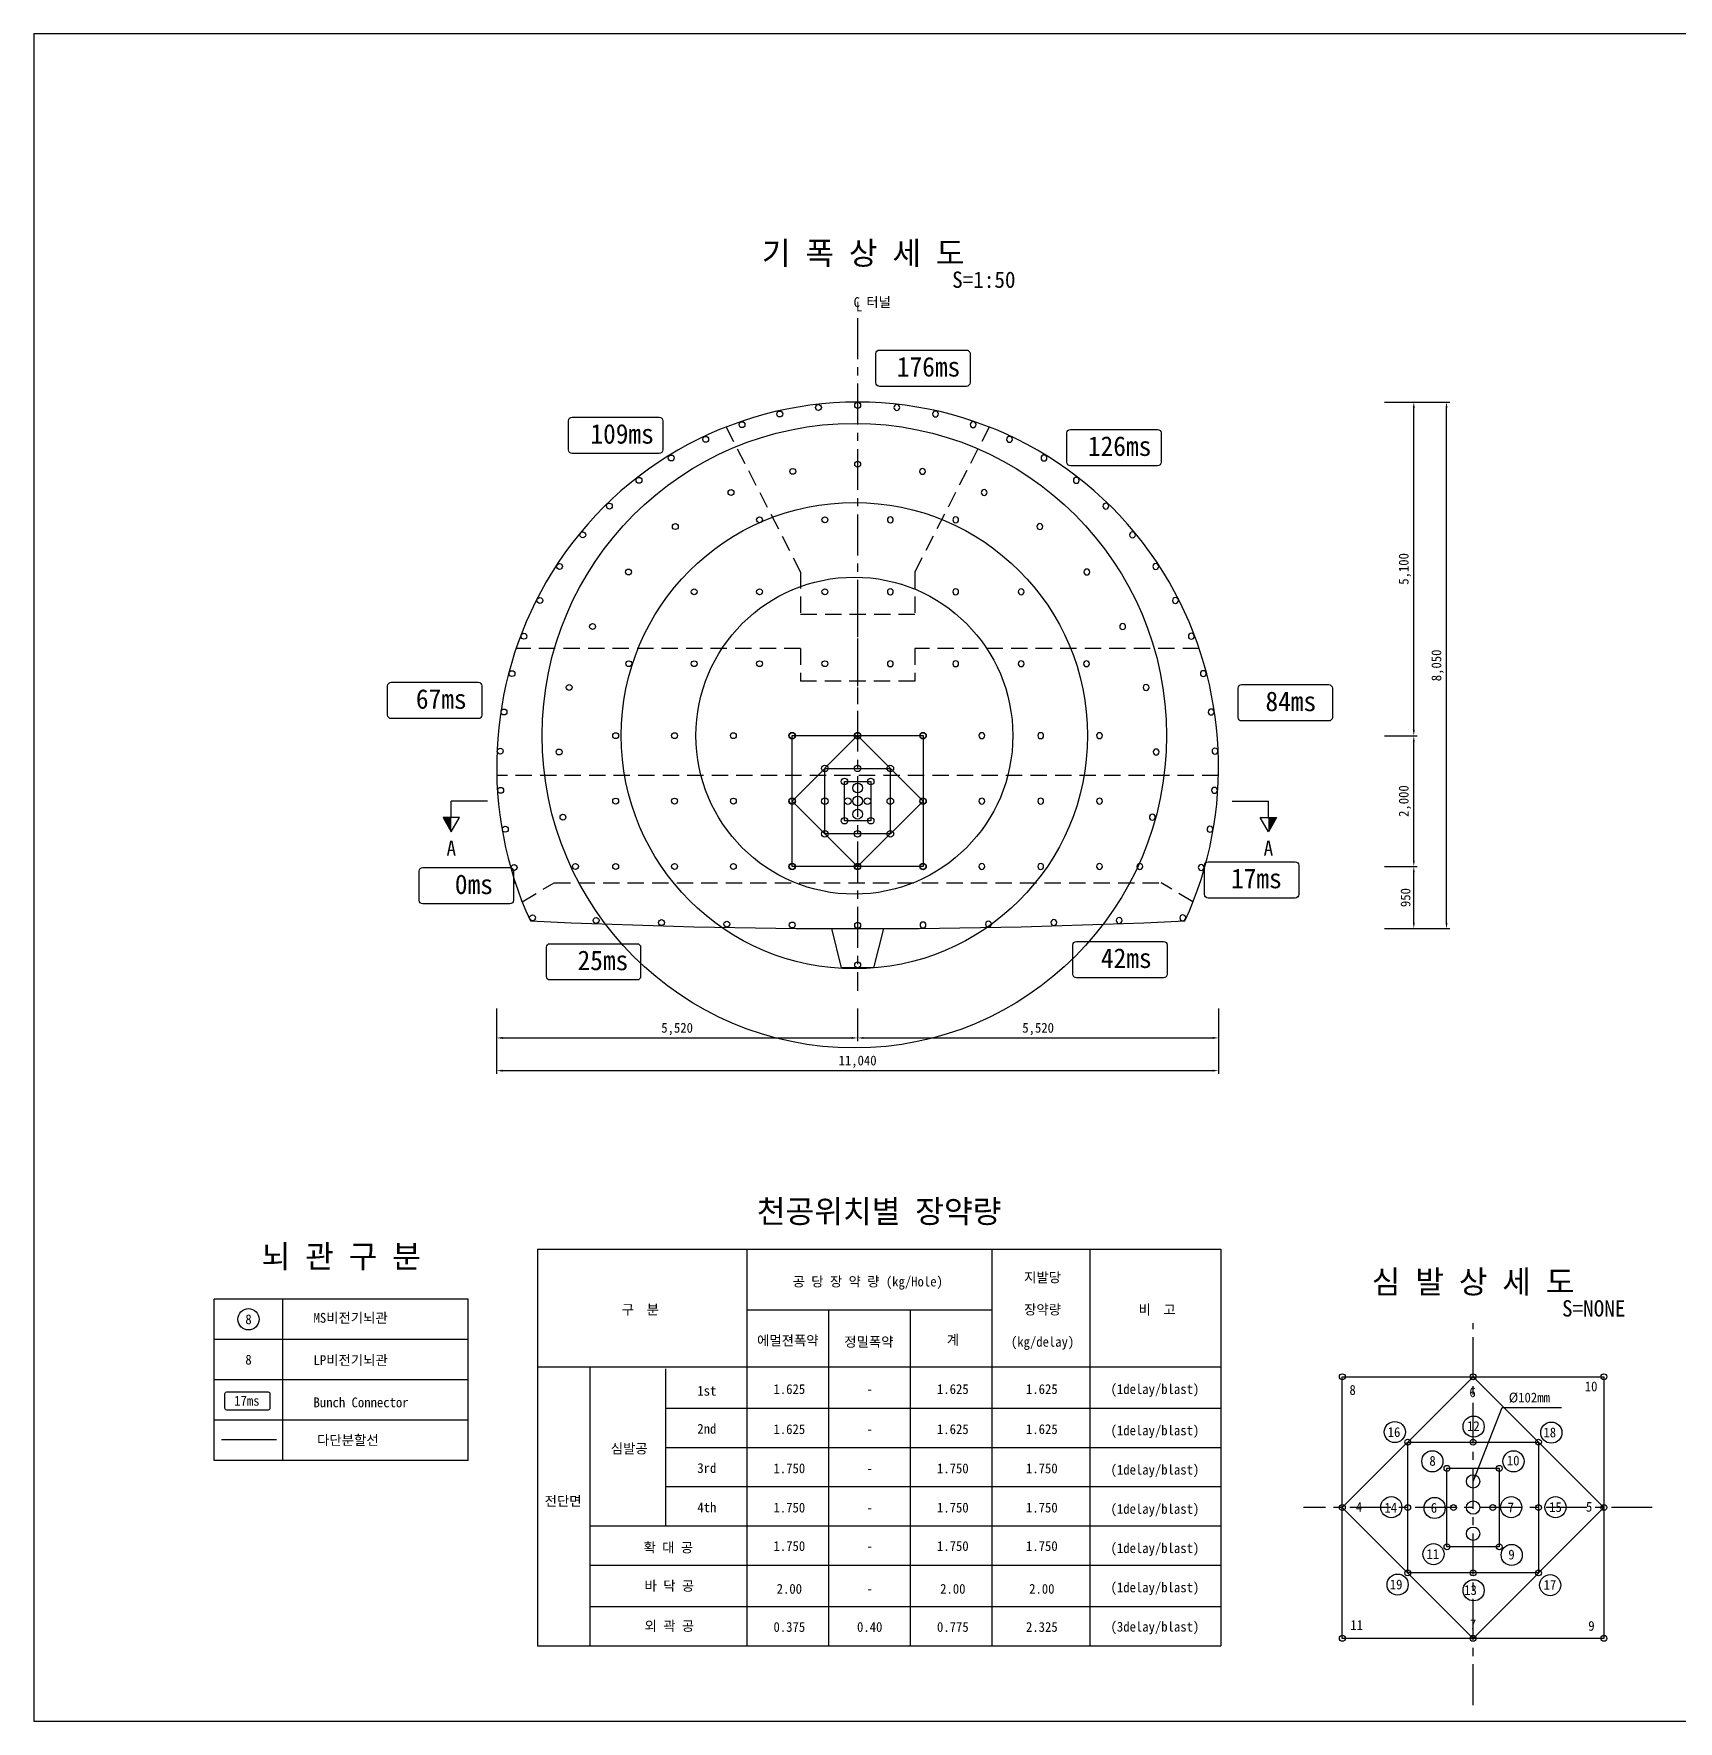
# Model space of a CAD drawing. Header units: millimetres. Extents: x -38550 to 41050, y -545 to 31259.
# Drawn here: x -38550 to -13401, y 2900 to 28700 of the extents above; entities that cross this region are included whole.
import ezdxf
from ezdxf.enums import TextEntityAlignment as Align

# ---------------------------------------------------------------- set-up
doc = ezdxf.new("R2010")
doc.units = ezdxf.units.MM
doc.header["$LTSCALE"] = 500
doc.header["$PDMODE"] = 1
doc.linetypes.add('A-CENTR01', pattern=[2, 1.25, -0.25, 0.25, -0.25])
doc.linetypes.add('A-DASHD01', pattern=[0.75, 0.5, -0.25])
for name, color, linetype in [('CS-BLST', 4, 'Continuous'), ('CS-BLST-HIDL', 2, 'A-DASHD01'), ('CS-BLST-LIN1', 2, 'Continuous'), ('CS-BLST-LIN3', 2, 'Continuous'), ('CS-BLST-TEX1', 6, 'Continuous'), ('CS-BLST-TEX2', 3, 'Continuous'), ('CS-CNTL', 1, 'A-CENTR01'), ('CS-DIMS', 1, 'Continuous'), ('CS-EXCV', 3, 'E-DIGLN01'), ('CS-LEAL', 1, 'Continuous'), ('CS-SYMB', 2, 'Continuous'), ('CS-TABL', 3, 'Continuous'), ('CS-TABL-LIN1', 4, 'Continuous'), ('CS-TABL-LIN2', 1, 'Continuous'), ('CS-TABL-TEX1', 6, 'Continuous'), ('CS-TABL-TEX2', 3, 'Continuous'), ('CS-TEX1', 6, 'Continuous'), ('CS-TEXT', 3, 'Continuous'), ('CX-PAPR', 2, 'Continuous')]:
    doc.layers.add(name, color=color, linetype=linetype)
doc.styles.get("Standard").update_dxf_attribs({"font": ''})
doc.styles.add('굴림체', font='')
doc.styles.get('Standard').set_extended_font_data('GulimChe')
doc.styles.get('굴림체').set_extended_font_data('GulimChe')
doc.linetypes.add('E-DIGLN01', pattern='A,0.9,-0.2,[19,kscals.shx,S=0.1,R=180,X=0,Y=0],0.9', length=2)
doc.dimstyles.new('DIM-50', dxfattribs={"dimscale": 50, "dimtxt": 3, "dimasz": 2, "dimexe": 1, "dimexo": 1, "dimgap": 1.25, "dimtad": 1, "dimdec": 0, "dimzin": 0, "dimdsep": 46, "dimlunit": 6, "dimtxsty": '굴림체', "dimcen": 0, "dimclrd": 1, "dimclre": 1, "dimclrt": 3, "dimaunit": 1, "dimadec": 3, "dimazin": 0, "dimtfac": 1, "dimtdec": 0, "dimtmove": 2, "dimatfit": 3, "dimfxl": 1, "dimtolj": 1, "dimtzin": 0, "dimarcsym": 0})
doc.dimstyles.new('DIM01-50', dxfattribs={"dimscale": 50, "dimtxt": 3, "dimasz": 1.8, "dimexe": 1, "dimexo": 1, "dimgap": 1, "dimtad": 1, "dimdec": 0, "dimzin": 9, "dimdsep": 46, "dimlunit": 6, "dimtxsty": '굴림체', "dimcen": 2.5, "dimclrt": 3, "dimadec": 4, "dimazin": 0, "dimtfac": 1, "dimtdec": 0, "dimtmove": 2, "dimatfit": 3, "dimfxl": 1, "dimtolj": 1, "dimtzin": 0, "dimarcsym": 0})

# ---------------------------------------------------------------- blocks, each defined once
blk = doc.blocks.new('*D64')
at = {"layer": 'CS-DIMS', "color": 0, "lineweight": -2, "transparency": 16777216}
for p, q in [((-31471, 13797), (-31471, 13297)), ((-25951, 13797), (-25951, 13297)), ((-31381, 13347), (-26041, 13347))]:
    blk.add_line(p, q, dxfattribs=at)
at = {"layer": 'CS-DIMS', "color": 0, "transparency": 16777216}
for points in [[(-31381, 13362), (-31381, 13332), (-31471, 13347)], [(-26041, 13362), (-26041, 13332), (-25951, 13347)]]:
    blk.add_solid(points, dxfattribs=at)
at = {"layer": 'Defpoints', "color": 0, "transparency": 16777216}
for p in [(-31471, 13847), (-25951, 13847), (-25951, 13347)]:
    blk.add_point(p, dxfattribs=at)
at = {"layer": 'CS-DIMS', "color": 3, "transparency": 16777216, "insert": (-28711, 13483), "char_height": 150, "attachment_point": 5, "style": '굴림체'}
blk.add_mtext('\\A1;5,520', dxfattribs=at)
blk = doc.blocks.new('*D65')
at = {"layer": 'CS-DIMS', "color": 0, "lineweight": -2, "transparency": 16777216}
for p, q in [((-25951, 13797), (-25951, 13297)), ((-20430, 13797), (-20430, 13297)), ((-25861, 13347), (-20520, 13347))]:
    blk.add_line(p, q, dxfattribs=at)
at = {"layer": 'CS-DIMS', "color": 0, "transparency": 16777216}
for points in [[(-25861, 13362), (-25861, 13332), (-25951, 13347)], [(-20520, 13362), (-20520, 13332), (-20430, 13347)]]:
    blk.add_solid(points, dxfattribs=at)
at = {"layer": 'Defpoints', "color": 0, "transparency": 16777216}
for p in [(-25951, 13847), (-20430, 13847), (-20430, 13347)]:
    blk.add_point(p, dxfattribs=at)
at = {"layer": 'CS-DIMS', "color": 3, "transparency": 16777216, "insert": (-23190, 13483), "char_height": 150, "attachment_point": 5, "style": '굴림체'}
blk.add_mtext('\\A1;5,520', dxfattribs=at)
blk = doc.blocks.new('*D66')
at = {"layer": 'CS-DIMS', "color": 0, "lineweight": -2, "transparency": 16777216}
for p, q in [((-31471, 13297), (-31471, 12797)), ((-20430, 13297), (-20430, 12797)), ((-31381, 12847), (-20520, 12847))]:
    blk.add_line(p, q, dxfattribs=at)
at = {"layer": 'CS-DIMS', "color": 0, "transparency": 16777216}
for points in [[(-31381, 12862), (-31381, 12832), (-31471, 12847)], [(-20520, 12862), (-20520, 12832), (-20430, 12847)]]:
    blk.add_solid(points, dxfattribs=at)
at = {"layer": 'Defpoints', "color": 0, "transparency": 16777216}
for p in [(-31471, 13347), (-20430, 13347), (-20430, 12847)]:
    blk.add_point(p, dxfattribs=at)
at = {"layer": 'CS-DIMS', "color": 3, "transparency": 16777216, "insert": (-25951, 12983), "char_height": 150, "attachment_point": 5, "style": '굴림체'}
blk.add_mtext('\\A1;11,040', dxfattribs=at)
blk = doc.blocks.new('*D67')
at = {"layer": 'CS-DIMS', "color": 0, "lineweight": -2, "transparency": 16777216}
for p, q in [((-17895, 15968), (-17395, 15968)), ((-17445, 15108), (-17445, 15878)), ((-17895, 15018), (-17395, 15018))]:
    blk.add_line(p, q, dxfattribs=at)
at = {"layer": 'CS-DIMS', "color": 0, "transparency": 16777216}
for points in [[(-17460, 15878), (-17430, 15878), (-17445, 15968)], [(-17460, 15108), (-17430, 15108), (-17445, 15018)]]:
    blk.add_solid(points, dxfattribs=at)
at = {"layer": 'Defpoints', "color": 0, "transparency": 16777216}
for p in [(-17945, 15968), (-17445, 15968), (-17945, 15018)]:
    blk.add_point(p, dxfattribs=at)
at = {"layer": 'CS-DIMS', "color": 3, "transparency": 16777216, "insert": (-17571, 15493), "char_height": 150, "attachment_point": 5, "rotation": 90, "style": '굴림체'}
blk.add_mtext('\\A1;950', dxfattribs=at)
blk = doc.blocks.new('*D68')
at = {"layer": 'CS-DIMS', "color": 0, "lineweight": -2, "transparency": 16777216}
for p, q in [((-17395, 23068), (-16895, 23068)), ((-16945, 15108), (-16945, 22978)), ((-17395, 15018), (-16895, 15018))]:
    blk.add_line(p, q, dxfattribs=at)
at = {"layer": 'CS-DIMS', "color": 0, "transparency": 16777216}
for points in [[(-16960, 22978), (-16930, 22978), (-16945, 23068)], [(-16960, 15108), (-16930, 15108), (-16945, 15018)]]:
    blk.add_solid(points, dxfattribs=at)
at = {"layer": 'Defpoints', "color": 0, "transparency": 16777216}
for p in [(-17445, 23068), (-16945, 23068), (-17445, 15018)]:
    blk.add_point(p, dxfattribs=at)
at = {"layer": 'CS-DIMS', "color": 3, "transparency": 16777216, "insert": (-17081, 19043), "char_height": 150, "attachment_point": 5, "rotation": 90, "style": '굴림체'}
blk.add_mtext('\\A1;8,050', dxfattribs=at)
blk = doc.blocks.new('*D69')
at = {"layer": 'CS-DIMS', "color": 0, "lineweight": -2, "transparency": 16777216}
for p, q in [((-17895, 17968), (-17395, 17968)), ((-17445, 16058), (-17445, 17878)), ((-17895, 15968), (-17395, 15968))]:
    blk.add_line(p, q, dxfattribs=at)
at = {"layer": 'CS-DIMS', "color": 0, "transparency": 16777216}
for points in [[(-17460, 17878), (-17430, 17878), (-17445, 17968)], [(-17460, 16058), (-17430, 16058), (-17445, 15968)]]:
    blk.add_solid(points, dxfattribs=at)
at = {"layer": 'Defpoints', "color": 0, "transparency": 16777216}
for p in [(-17945, 17968), (-17445, 17968), (-17945, 15968)]:
    blk.add_point(p, dxfattribs=at)
at = {"layer": 'CS-DIMS', "color": 3, "transparency": 16777216, "insert": (-17581, 16968), "char_height": 150, "attachment_point": 5, "rotation": 90, "style": '굴림체'}
blk.add_mtext('\\A1;2,000', dxfattribs=at)
blk = doc.blocks.new('*D70')
at = {"layer": 'CS-DIMS', "color": 0, "lineweight": -2, "transparency": 16777216}
for p, q in [((-17895, 23068), (-17395, 23068)), ((-17445, 18058), (-17445, 22978)), ((-17895, 17968), (-17395, 17968))]:
    blk.add_line(p, q, dxfattribs=at)
at = {"layer": 'CS-DIMS', "color": 0, "transparency": 16777216}
for points in [[(-17460, 22978), (-17430, 22978), (-17445, 23068)], [(-17460, 18058), (-17430, 18058), (-17445, 17968)]]:
    blk.add_solid(points, dxfattribs=at)
at = {"layer": 'Defpoints', "color": 0, "transparency": 16777216}
for p in [(-17945, 23068), (-17445, 23068), (-17945, 17968)]:
    blk.add_point(p, dxfattribs=at)
at = {"layer": 'CS-DIMS', "color": 3, "transparency": 16777216, "insert": (-17581, 20518), "char_height": 150, "attachment_point": 5, "rotation": 90, "style": '굴림체'}
blk.add_mtext('\\A1;5,100', dxfattribs=at)
blk = doc.blocks.new('SECB_L1')
at = {"layer": 'CS-SYMB'}
for p in [(-11.1, 4.99), (0, 0)]:
    blk.add_line(p, (-11.1, 0), dxfattribs=at)
blk.add_lwpolyline([(-11.1, 9.41), (-8.6, 4.99), (-13.6, 4.99)], close=True, dxfattribs=at)
blk.add_solid([(-11.1, 9.41), (-11.1, 9.41), (-11.1, 4.99), (-13.6, 4.99)], dxfattribs=at)
at = {"layer": 'CS-TEX1', "style": '굴림체', "flags": 4}
for tag, rotation in [('A_090', 270), ('A_270', 90), ('A_180', 180)]:
    blk.add_attdef(tag, text='', height=5, rotation=rotation, dxfattribs=at).set_placement((-10.79, 14), align=Align.MIDDLE)
blk.add_attdef('A_000', text='', height=4.5, dxfattribs=at).set_placement((-11.1, 14.41), align=Align.MIDDLE)
blk = doc.blocks.new('bh')
at = {"layer": 'CS-BLST'}
blk.add_circle((0, 0), 45, dxfattribs=at)

msp = doc.modelspace()

# ---------------------------------------------------------------- linework, layer by layer
for radius in [4774.7, 3565.3, 2423.3]:
    msp.add_circle((-26000.5, 17968.5), radius)
at = {"layer": 'CS-BLST'}
for centre, radius in [((-26950.5, 17968.5), 50), ((-25950.5, 17968.5), 50), ((-24950.5, 17968.5), 50), ((-26450.5, 17468.5), 50), ((-26150.5, 17268.5), 50), ((-25950.5, 17468.5), 50), ((-25750.5, 17268.5), 50), ((-25450.5, 17468.5), 50), ((-25950.5, 17168.5), 75), ((-25950.5, 16968.5), 75), ((-26950.5, 16968.5), 50), ((-26450.5, 16968.5), 50), ((-26100.5, 16968.5), 50), ((-25950.5, 16768.5), 75), ((-25800.5, 16968.5), 50), ((-25450.5, 16968.5), 50), ((-24950.5, 16968.5), 50), ((-26450.5, 16468.5), 50), ((-26150.5, 16668.5), 50), ((-25950.5, 16468.5), 50), ((-25750.5, 16668.5), 50), ((-25450.5, 16468.5), 50), ((-26950.5, 15968.5), 50), ((-25950.5, 15968.5), 50), ((-24950.5, 15968.5), 50), ((-18538.1, 8167.4), 45), ((-16538.1, 8167.4), 45), ((-14538.1, 8167.4), 45), ((-17538.1, 7167.4), 45), ((-16538.1, 7167.4), 45), ((-15538.1, 7167.4), 45), ((-16938.1, 6767.4), 45), ((-16138.1, 6767.4), 45), ((-16538.1, 6567.4), 102), ((-18538.1, 6167.4), 45), ((-17538.1, 6167.4), 45), ((-16838.1, 6167.4), 45), ((-16538.1, 6167.4), 102), ((-16238.1, 6167.4), 45), ((-15538.1, 6167.4), 45), ((-14538.1, 6167.4), 45), ((-16538.1, 5767.4), 102), ((-16938.1, 5567.4), 45), ((-16138.1, 5567.4), 45), ((-17538.1, 5167.4), 45), ((-16538.1, 5167.4), 45), ((-15538.1, 5167.4), 45), ((-18538.1, 4167.4), 45), ((-16538.1, 4167.4), 45), ((-14538.1, 4167.4), 45)]:
    msp.add_circle(centre, radius, dxfattribs=at)
at = {"layer": 'CS-BLST-HIDL'}
for p, q in [((-27962.7, 22687.2), (-26823.5, 20470.6)), ((-23938.3, 22687.2), (-25077.5, 20470.6)), ((-26823.5, 20470.6), (-26823.5, 19827.5)), ((-25077.5, 20470.6), (-25077.5, 19827.5)), ((-26823.5, 19827.5), (-25077.5, 19827.5)), ((-25950.5, 19827.5), (-25950.5, 17918.5)), ((-26823.5, 19302.6), (-31173.1, 19302.6)), ((-26823.5, 19302.6), (-26823.5, 18801.1)), ((-20727.9, 19302.6), (-25077.5, 19302.6)), ((-25077.5, 19302.6), (-25077.5, 18801.1)), ((-25077.5, 18801.1), (-26823.5, 18801.1)), ((-20432, 17359.1), (-31469, 17359.1)), ((-31214.4, 15718.5), (-31184.5, 15718.5)), ((-31078.5, 15425.5), (-30592.6, 15718.5)), ((-30592.6, 15718.5), (-21308.4, 15718.5)), ((-20822.5, 15425.5), (-21308.4, 15718.5))]:
    msp.add_line(p, q, dxfattribs=at)
at = {"layer": 'CS-BLST-HIDL', "const_width": 20}
msp.add_lwpolyline([(-35679.6, 7205.9), (-34835.5, 7205.9)], dxfattribs=at)
at = {"layer": 'CS-BLST-LIN1'}
for points in [[(-26950.5, 17968.5), (-24950.5, 17968.5), (-24950.5, 15968.5), (-26950.5, 15968.5), (-26950.5, 17968.5)], [(-26950.5, 16968.5), (-25950.5, 17968.5), (-24950.5, 16968.5), (-25950.5, 15968.5), (-26950.5, 16968.5)], [(-26950.5, 17968.5), (-24950.5, 17968.5), (-24950.5, 15968.5), (-26950.5, 15968.5), (-26950.5, 17968.5)], [(-26450.5, 17468.5), (-25450.5, 17468.5), (-25450.5, 16468.5), (-26450.5, 16468.5), (-26450.5, 17468.5)], [(-26150.5, 17268.5), (-25750.5, 17268.5), (-25750.5, 16668.5), (-26150.5, 16668.5), (-26150.5, 17268.5)], [(-18538.1, 6167.4), (-16538.1, 8167.4), (-14538.1, 6167.4), (-16538.1, 4167.4), (-18538.1, 6167.4)], [(-18538.1, 8167.4), (-14538.1, 8167.4), (-14538.1, 4167.4), (-18538.1, 4167.4), (-18538.1, 8167.4)], [(-16938.1, 6767.4), (-16138.1, 6767.4), (-16138.1, 5567.4), (-16938.1, 5567.4), (-16938.1, 6767.4)]]:
    msp.add_lwpolyline(points, dxfattribs=at)
msp.add_lwpolyline([(-17538.1, 7167.4), (-15538.1, 7167.4), (-15538.1, 5167.4), (-17538.1, 5167.4)], close=True, dxfattribs=at)
at = {"layer": 'CS-BLST-TEX2'}
for centre in [(-17735.9, 7321.1), (-16530.2, 7405.4), (-15341.9, 7312.4), (-17160.8, 6873.9), (-15919.6, 6873.9), (-17789.1, 6172.3), (-17126.5, 6160.9), (-15955.4, 6172.3), (-15278.2, 6172.3), (-17143.6, 5454.4), (-15948.2, 5443), (-17692.2, 4989.4), (-16530.2, 4902.1), (-15359.4, 4980.7)]:
    msp.add_circle(centre, 161.5, dxfattribs=at)
at = {"layer": 'CS-CNTL'}
for p, q in [((-25950.5, 24350.2), (-25950.5, 14069.2)), ((-16538.1, 3145.7), (-16538.1, 8984.3)), ((-13797.6, 6167.4), (-19132.2, 6167.4))]:
    msp.add_line(p, q, dxfattribs=at)
at = {"layer": 'CS-EXCV'}
for q in [(-25550.5, 15018.5), (-25550.5, 15018.5), (-26200.5, 14418.5), (-26200.5, 14418.5)]:
    msp.add_line((-25700.5, 14418.5), q, dxfattribs=at)
at = {"layer": 'CS-EXCV', "flags": 128}
msp.add_lwpolyline([(-20946, 15135.5, 0.2431568), (-21187.4, 20318.5, 0.5773503), (-30713.6, 20318.5, 0.2431568), (-30955, 15135.5, 0.2424339)], format="xyb", dxfattribs=at)
msp.add_lwpolyline([(-26350.5, 15018.5), (-26200.5, 14418.5)], dxfattribs=at)
msp.add_lwpolyline([(-26350.5, 15018.5), (-26200.5, 14418.5)], dxfattribs=at)
at = {"layer": 'CS-EXCV'}
msp.add_arc((-25950.5, 122062.9), 107044.4, 267.320327, 272.679673, dxfattribs=at)
msp.add_arc((-25950.5, 122062.9), 107044.4, 267.320327, 272.679673, dxfattribs=at)
at = {"layer": 'CS-TABL'}
for points in [[(-25672.8, 23363.7), (-25672.8, 23809.2, -0.4142136), (-25617.9, 23864.1), (-24286.2, 23864.1, -0.4142136), (-24231.4, 23809.2), (-24231.4, 23363.7, -0.4142136), (-24286.2, 23308.9), (-25617.9, 23308.9, -0.4142136)], [(-30371.2, 22338.3), (-30371.2, 22783.7, -0.4142136), (-30316.4, 22838.6), (-28984.7, 22838.6, -0.4142136), (-28929.8, 22783.7), (-28929.8, 22338.3, -0.4142136), (-28984.7, 22283.4), (-30316.4, 22283.4, -0.4142136)], [(-22750.7, 22150.5), (-22750.7, 22596, -0.4142136), (-22695.9, 22650.9), (-21364.2, 22650.9, -0.4142136), (-21309.3, 22596), (-21309.3, 22150.5, -0.4142136), (-21364.2, 22095.7), (-22695.9, 22095.7, -0.4142136)], [(-33138, 18284.2), (-33138, 18729.6, -0.4142136), (-33083.1, 18784.5), (-31751.5, 18784.5, -0.4142136), (-31696.6, 18729.6), (-31696.6, 18284.2, -0.4142136), (-31751.5, 18229.3), (-33083.1, 18229.3, -0.4142136)], [(-20132.4, 18248.4), (-20132.4, 18693.8, -0.4142136), (-20077.5, 18748.7), (-18745.8, 18748.7, -0.4142136), (-18690.9, 18693.8), (-18690.9, 18248.4, -0.4142136), (-18745.8, 18193.5), (-20077.5, 18193.5, -0.4142136)], [(-20646.3, 15540.7), (-20646.3, 15986.2, -0.4142136), (-20591.4, 16041.1), (-19259.7, 16041.1, -0.4142136), (-19204.8, 15986.2), (-19204.8, 15540.7, -0.4142136), (-19259.7, 15485.9), (-20591.4, 15485.9, -0.4142136)], [(-32655.8, 15451.3), (-32655.8, 15896.8, -0.4142136), (-32601, 15951.7), (-31269.3, 15951.7, -0.4142136), (-31214.4, 15896.8), (-31214.4, 15451.3, -0.4142136), (-31269.3, 15396.5), (-32601, 15396.5, -0.4142136)], [(-30710, 14288), (-30710, 14733.5, -0.4142136), (-30655.1, 14788.3), (-29323.4, 14788.3, -0.4142136), (-29268.5, 14733.5), (-29268.5, 14288, -0.4142136), (-29323.4, 14233.1), (-30655.1, 14233.1, -0.4142136)], [(-22659.5, 14322), (-22659.5, 14767.4, -0.4142136), (-22604.6, 14822.3), (-21272.9, 14822.3, -0.4142136), (-21218.1, 14767.4), (-21218.1, 14322, -0.4142136), (-21272.9, 14267.1), (-22604.6, 14267.1, -0.4142136)], [(-35627, 7684.5), (-35627, 7907.2, -0.4142136), (-35599.5, 7934.6), (-34966.2, 7934.6, -0.4142136), (-34938.8, 7907.2), (-34938.8, 7684.5, -0.4142136), (-34966.2, 7657), (-35599.5, 7657, -0.4142136)]]:
    msp.add_lwpolyline(points, format="xyb", close=True, dxfattribs=at)
at = {"layer": 'CS-TABL-LIN1'}
for p, q in [((-30847.1, 10118.1), (-20397.1, 10118.1)), ((-30847.1, 10118.1), (-30847.1, 4054.3)), ((-27647.1, 10118.1), (-27647.1, 8318.1)), ((-27647.1, 10118.1), (-27647.1, 4054.3)), ((-20397.1, 10118.1), (-20397.1, 4054.3)), ((-31906.2, 9354.5), (-35789.1, 9354.5)), ((-35789.1, 6884.5), (-35789.1, 9354.5)), ((-31906.2, 6884.5), (-31906.2, 9354.5)), ((-30847.1, 8318.1), (-20397.1, 8318.1)), ((-31906.2, 6884.5), (-35789.1, 6884.5)), ((-30847.1, 4054.3), (-20397.1, 4054.3))]:
    msp.add_line(p, q, dxfattribs=at)
at = {"layer": 'CS-TABL-LIN2'}
for p, q in [((-23897.1, 10118.1), (-23897.1, 4054.3)), ((-22397.1, 10118.1), (-22397.1, 4054.3)), ((-34741.8, 6884.5), (-34741.8, 9354.5)), ((-27647.1, 9189), (-23897.1, 9189)), ((-26397.1, 9189), (-26397.1, 4054.3)), ((-25147.1, 9189), (-25147.1, 4054.3)), ((-31906.2, 8737), (-35789.1, 8737)), ((-30047.1, 8318.1), (-30047.1, 4054.3)), ((-28891.1, 8286.6), (-28891.1, 5886.6)), ((-31906.2, 8119.5), (-35789.1, 8119.5)), ((-31906.2, 7502), (-35789.1, 7502)), ((-28891.1, 7686.6), (-20397.1, 7686.6)), ((-28891.1, 7086.6), (-20397.1, 7086.6)), ((-28891.1, 6486.6), (-20397.1, 6486.6)), ((-28847.1, 6486.6), (-23447.1, 6486.6)), ((-30047.1, 5886.6), (-20397.1, 5886.6)), ((-30047.1, 5286.6), (-20397.1, 5286.6)), ((-30047.1, 4654.3), (-20397.1, 4654.3)), ((-28847.1, 4054.3), (-23447.1, 4054.3))]:
    msp.add_line(p, q, dxfattribs=at)
at = {"layer": 'CS-TEXT'}
msp.add_circle((-35265.5, 9045.8), 162.6, dxfattribs=at)
at = {"layer": 'CX-PAPR'}
msp.add_lwpolyline([(-38550, 2900), (1250, 2900), (1250, 28700), (-38550, 28700)], close=True, dxfattribs=at)

# ---------------------------------------------------------------- block references
at = {"layer": 'CS-BLST-LIN3'}
for p, rotation in [((-26549.3, 22985.5), 186.3077922393581), ((-27718, 22723.9), 198.9233767180798), ((-27140.8, 22886.9), 192.615584478719), ((-28273.7, 22498.5), 205.2311689574409), ((-28801.3, 22213.4), 211.5389611968018), ((-29294.4, 21872.1), 217.8467534361627), ((-26942.5, 22009), 192.5924790123994), ((-27886.7, 21686), 205.1849580248015), ((-29746.9, 21478.7), 224.1545456755237), ((-28737.8, 21164.8), 217.7774370372037), ((-27450.5, 21268.5), 180.0000451969064), ((-26450.5, 21268.5), 180.0000451969064), ((-30153.6, 21037.9), 230.4623379148846), ((-30509.3, 20555.1), 236.7701301542455), ((-29454.8, 20470.6), 230.3699160496058), ((-28450.5, 20168.5), 180.0000451969064), ((-27450.5, 20168.5), 180.0000451969064), ((-26450.5, 20168.5), 180.0000451969064), ((-30810, 20036.2), 242.9954780538411), ((-30003.4, 19636.9), 242.8678505498478), ((-31053.3, 19488.1), 249.134311573005), ((-29450.5, 19068.5), 180.0000451969064), ((-28450.5, 19068.5), 180.0000451969064), ((-27450.5, 19068.5), 180.0000451969064), ((-26450.5, 19068.5), 180.0000451969064), ((-31236.6, 18917.1), 255.273145092169), ((-30361.7, 18705.3), 255.0584419357886), ((-31357.8, 18329.7), 261.4119786113329), ((-31415.5, 17732.8), 267.5508121304968), ((-30515.2, 17719.1), 267.2490333217294), ((-31409, 17133.1), 273.6896456496608), ((-30457, 16722.6), 279.4396247076702), ((-31338.4, 16537.6), 279.8284791688247), ((-31204.5, 15953), 285.9673126879887), ((-30266.3, 15968.5), 279.4396247076702), ((-29949.6, 15143.2), 357.8579892392837), ((-28950.1, 15110.5), 358.3934919294924), ((-27950.4, 15087.2), 358.9289946197011), ((-26950.5, 15073.2), 359.4644973099098)]:
    msp.add_blockref('bh', p, dxfattribs=dict(at, rotation=rotation))
for p in [(-25950.5, 23018.5), (-25950.5, 22118.5), (-29650.5, 17968.5), (-28750.5, 17968.5), (-27850.5, 17968.5), (-26950.5, 17968.5), (-25950.5, 17968.5), (-24950.5, 17968.5), (-29650.5, 16968.5), (-28750.5, 16968.5), (-27850.5, 16968.5), (-26950.5, 16968.5), (-24950.5, 16968.5), (-29650.5, 15968.5), (-28750.5, 15968.5), (-27850.5, 15968.5), (-26950.5, 15968.5), (-25950.5, 15968.5), (-24950.5, 15968.5), (-30922.2, 15184.1), (-25950.5, 15068.5), (-25950.5, 14463.5)]:
    msp.add_blockref('bh', p, dxfattribs=at)
at = {"layer": 'CS-BLST-LIN3', "xscale": -1}
for p, rotation in [((-25351.7, 22985.5), 173.6922077606509), ((-24760.2, 22886.9), 167.38441552129), ((-24183, 22723.9), 161.0766232819291), ((-23627.3, 22498.5), 154.7688310425682), ((-23099.7, 22213.4), 148.4610388032073), ((-24958.5, 22009), 167.4075209876098), ((-22606.6, 21872.1), 142.1532465638463), ((-24014.3, 21686), 154.8150419752075), ((-22154.1, 21478.7), 135.8454543244854), ((-25450.5, 21268.5), 179.9999548031026), ((-24450.5, 21268.5), 179.9999548031026), ((-23163.2, 21164.8), 142.2225629628054), ((-21747.4, 21037.9), 129.5376620851245), ((-22446.2, 20470.6), 129.6300839504032), ((-21391.7, 20555.1), 123.2298698457635), ((-25450.5, 20168.5), 179.9999548031026), ((-24450.5, 20168.5), 179.9999548031026), ((-23450.5, 20168.5), 179.9999548031026), ((-21091, 20036.2), 117.004521946168), ((-21897.6, 19636.9), 117.1321494501612), ((-20847.7, 19488.1), 110.8656884270041), ((-25450.5, 19068.5), 179.9999548031026), ((-24450.5, 19068.5), 179.9999548031026), ((-23450.5, 19068.5), 179.9999548031026), ((-22450.5, 19068.5), 179.9999548031026), ((-20664.4, 18917.1), 104.7268549078401), ((-21539.3, 18705.3), 104.9415580642206), ((-20543.2, 18329.7), 98.58802138867611), ((-21385.8, 17719.1), 92.75096667827962), ((-20485.5, 17732.8), 92.44918786951224), ((-20492, 17133.1), 86.31035435034822), ((-21444, 16722.6), 80.56037529233883), ((-20562.6, 16537.6), 80.1715208311843), ((-21634.7, 15968.5), 80.56037529233883), ((-20696.5, 15953), 74.03268731202037), ((-24950.5, 15073.2), 0.5355026900992943), ((-23950.6, 15087.2), 1.071005380308021), ((-22950.9, 15110.5), 1.606508070516668), ((-21951.4, 15143.2), 2.142010760725395)]:
    msp.add_blockref('bh', p, dxfattribs=dict(at, rotation=rotation))
for p in [(-24050.5, 17968.5), (-23150.5, 17968.5), (-22250.5, 17968.5), (-24050.5, 16968.5), (-23150.5, 16968.5), (-22250.5, 16968.5), (-24050.5, 15968.5), (-23150.5, 15968.5), (-22250.5, 15968.5), (-20978.8, 15184.1)]:
    msp.add_blockref('bh', p, dxfattribs=at)
at = {"layer": 'CS-SYMB'}
ref = msp.add_blockref('SECB_L1', (-31609.5, 16968.5), dxfattribs=dict(at, xscale=-50, yscale=50, zscale=50, rotation=180))
ref.add_attrib('A_000', 'A', dxfattribs={"layer": 'CS-BLST-TEX1', "height": 225, "style": '굴림체', "flags": 4}).set_placement((-32164.4, 16248.1), align=Align.MIDDLE)
ref = msp.add_blockref('SECB_L1', (-20223.4, 16968.5), dxfattribs=dict(at, xscale=50, yscale=50, zscale=50, rotation=180))
ref.add_attrib('A_000', 'A', dxfattribs={"layer": 'CS-BLST-TEX1', "height": 225, "style": '굴림체', "flags": 4}).set_placement((-19668.5, 16248.1), align=Align.MIDDLE)

# ---------------------------------------------------------------- texts
at = {"layer": 'CS-BLST-TEX1', "style": '굴림체'}
for s, p in [(' 176ms', (-24963.2, 23609)), ('  109ms', (-29745.4, 22583.5)), (' 126ms', (-22041.1, 22395.8)), ('  67ms', (-32512.2, 18529.4)), (' 84ms', (-19422.7, 18493.6)), ('  0ms', (-32013, 15696.6)), ('  17ms', (-20045.9, 15786)), ('  42ms', (-22035.8, 14567.2)), ('  25ms', (-30040.3, 14533.3))]:
    msp.add_text(s, height=300, dxfattribs=at).set_placement(p, align=Align.MIDDLE_CENTER)
at = {"layer": 'CS-BLST-TEX2', "style": '굴림체'}
for s, p in [('8', (-18380.5, 7890.7)), ('6', (-16547, 7855.2)), ('10', (-14733.7, 7944.3)), ('12', (-16533.4, 7337.7)), ('16', (-17747.6, 7246)), ('18', (-15365.6, 7240.2)), ('8', (-17157.9, 6806.1)), ('10', (-15925.7, 6810.6)), ('4', (-18282.4, 6099)), ('14', (-17797.6, 6090.5)), ('6', (-17137.3, 6088.6)), ('7', (-15960.9, 6094)), ('15', (-15278.7, 6099.5)), ('5', (-14764.2, 6104)), ('11', (-17154.5, 5382.1)), ('9', (-15950.5, 5373.7)), ('19', (-17715.9, 4916.2)), ('17', (-15363.6, 4910)), ('11', (-18319, 4297)), ('7', (-16539.6, 4307.1)), ('9', (-14728.4, 4283.4))]:
    msp.add_text(s, height=150, rotation=360, dxfattribs=at).set_placement(p, align=Align.CENTER)
msp.add_text('13', height=150, rotation=360, dxfattribs=at).set_placement((-16674.8, 4830.9))
at = {"layer": 'CS-TABL-TEX1'}
for s, p in [('공 당 장 약 량 (kg/Hole)', (-25795.6, 9547.9)), ('지발당', (-23122.2, 9611.5)), ('장약량', (-23122.2, 9118.8)), ('비  고', (-21370.3, 9118.8)), ('구  분', (-29273.5, 9118.8)), ('에멀젼폭약', (-27018.4, 8646.2)), ('정밀폭약', (-25778.5, 8626.2)), ('계', (-24493.1, 8654.7)), ('(kg/delay)', (-23122.2, 8626.2)), ('1st', (-28256.3, 7877.7)), ('2nd', (-28256.3, 7296.1)), ('심발공', (-29443.6, 6994.6)), ('3rd', (-28256.3, 6696.1)), ('전단면', (-30454.8, 6191.5)), ('4th', (-28256.3, 6096.1)), ('확 대 공', (-28844.8, 5481.6)), ('바 닥 공', (-28829.5, 4895.3)), ('외 곽 공', (-28829.5, 4281.7))]:
    msp.add_text(s, height=150, dxfattribs=at).set_placement(p, align=Align.CENTER)
at = {"layer": 'CS-TABL-TEX2', "style": '굴림체'}
for s, p in [('1.625', (-26994.8, 7903.3)), ('1.625', (-24494.8, 7903.3)), ('1.625', (-23133.6, 7903.3)), ('(1delay/blast)', (-21403.9, 7903.3)), ('-', (-25766.2, 7903.3)), ('1.625', (-26994.8, 7290.8)), ('-', (-25766.2, 7290.8)), ('1.625', (-24494.8, 7290.8)), ('1.625', (-23133.6, 7290.8)), ('(1delay/blast)', (-21403.9, 7271.7)), ('1.750', (-26994.8, 6691.7)), ('-', (-25766.2, 6691.7)), ('1.750', (-24494.8, 6691.7)), ('1.750', (-23133.6, 6691.7)), ('(1delay/blast)', (-21403.9, 6671.7)), ('1.750', (-26994.8, 6091.7)), ('1.750', (-24494.8, 6091.7)), ('1.750', (-23133.6, 6091.7)), ('(1delay/blast)', (-21403.9, 6071.7)), ('-', (-25766.2, 6091.7)), ('1.750', (-26994.8, 5503.4)), ('-', (-25766.2, 5503.4)), ('1.750', (-24494.8, 5503.4)), ('1.750', (-23133.6, 5503.4)), ('(1delay/blast)', (-21403.9, 5471.7)), ('2.00', (-26994.8, 4849.7)), ('-', (-25766.2, 4849.7)), ('2.00', (-24494.8, 4849.7)), ('2.00', (-23133.6, 4849.7)), ('(1delay/blast)', (-21403.9, 4871.7)), ('0.375', (-26994.8, 4266.8)), ('0.40', (-25766.2, 4266.8)), ('0.775', (-24494.8, 4266.8)), ('2.325', (-23133.6, 4266.8)), ('(3delay/blast)', (-21403.9, 4271))]:
    msp.add_text(s, height=150, dxfattribs=at).set_placement(p, align=Align.CENTER)
msp.add_text('Ø102mm', height=150, dxfattribs=at).set_placement((-15992.6, 7774.2))
at = {"layer": 'CS-TEX1', "style": '굴림체'}
for s, p in [('기 폭 상 세 도', (-25864.9, 25349.6)), ('천공위치별 장약량', (-25622.1, 10698.6)), ('뇌 관 구 분', (-33847.6, 10011.9)), ('심 발 상 세 도', (-16538.1, 9621.9))]:
    msp.add_text(s, height=350, dxfattribs=at).set_placement(p, align=Align.MIDDLE)
at = {"layer": 'CS-TEXT', "style": '굴림체'}
for s, height, p in [('S=1:50', 250, (-24505.4, 24814.8)), ('C 터널', 150, (-26011.8, 24522.8)), ('L', 150, (-25974.4, 24455.3)), ('S=NONE', 250, (-15178.6, 9087.2)), ('MS비전기뇌관', 150, (-34271.5, 8992.9)), ('LP비전기뇌관', 150, (-34271.4, 8346.2)), ('Bunch Connector', 150, (-34271.4, 7700.3))]:
    msp.add_text(s, height=height, dxfattribs=at).set_placement(p)
for p in [(-35265.5, 9045.8), (-35265.5, 8428.3)]:
    msp.add_text('8', height=150, dxfattribs=at).set_placement(p, align=Align.MIDDLE_CENTER)
msp.add_text('17ms', height=150, dxfattribs=at).set_placement((-35291, 7798.9), align=Align.MIDDLE)
msp.add_text('다단분할선', height=150, dxfattribs=at).set_placement((-33746.1, 7123.8), align=Align.CENTER)

# ---------------------------------------------------------------- dimensions: what is measured, and where the dimension line sits
at = {"layer": 'CS-DIMS'}
for base, p1, p2, picture, middle in [((-17444.6, 23068.5), (-17944.6, 17968.5), (-17944.6, 23068.5), '*D70', (-17580.7, 20518.5)), ((-16944.6, 23068.5), (-17444.6, 15018.5), (-17444.6, 23068.5), '*D68', (-17080.6, 19043.5)), ((-17444.6, 17968.5), (-17944.6, 15968.5), (-17944.6, 17968.5), '*D69', (-17580.6, 16968.5)), ((-17444.6, 15968.5), (-17944.6, 15018.5), (-17944.6, 15968.5), '*D67', (-17571.3, 15493.5))]:
    dim = msp.add_linear_dim(base=base, p1=p1, p2=p2, angle=90, dimstyle='DIM01-50', dxfattribs=at)
    dim.commit()
    dim.dimension.update_dxf_attribs({"geometry": picture, "text_midpoint": middle})
for base, p1, p2, picture, middle in [((-25950.5, 13347), (-31470.6, 13847), (-25950.5, 13847), '*D64', (-28710.5, 13483.1)), ((-20430.4, 13347), (-25950.5, 13847), (-20430.4, 13847), '*D65', (-23190.5, 13483.1)), ((-20430.4, 12847), (-31470.6, 13347), (-20430.4, 13347), '*D66', (-25950.5, 12983.2))]:
    dim = msp.add_linear_dim(base=base, p1=p1, p2=p2, dimstyle='DIM01-50', dxfattribs=at)
    dim.commit()
    dim.dimension.update_dxf_attribs({"geometry": picture, "text_midpoint": middle})

# ---------------------------------------------------------------- leaders
at = {"layer": 'CS-LEAL'}
msp.add_leader([(-16538.1, 6567.4), (-16094.4, 7698.7), (-15184.3, 7698.7)], dimstyle='DIM-50', dxfattribs=at)

doc.saveas('drawing.dxf')
